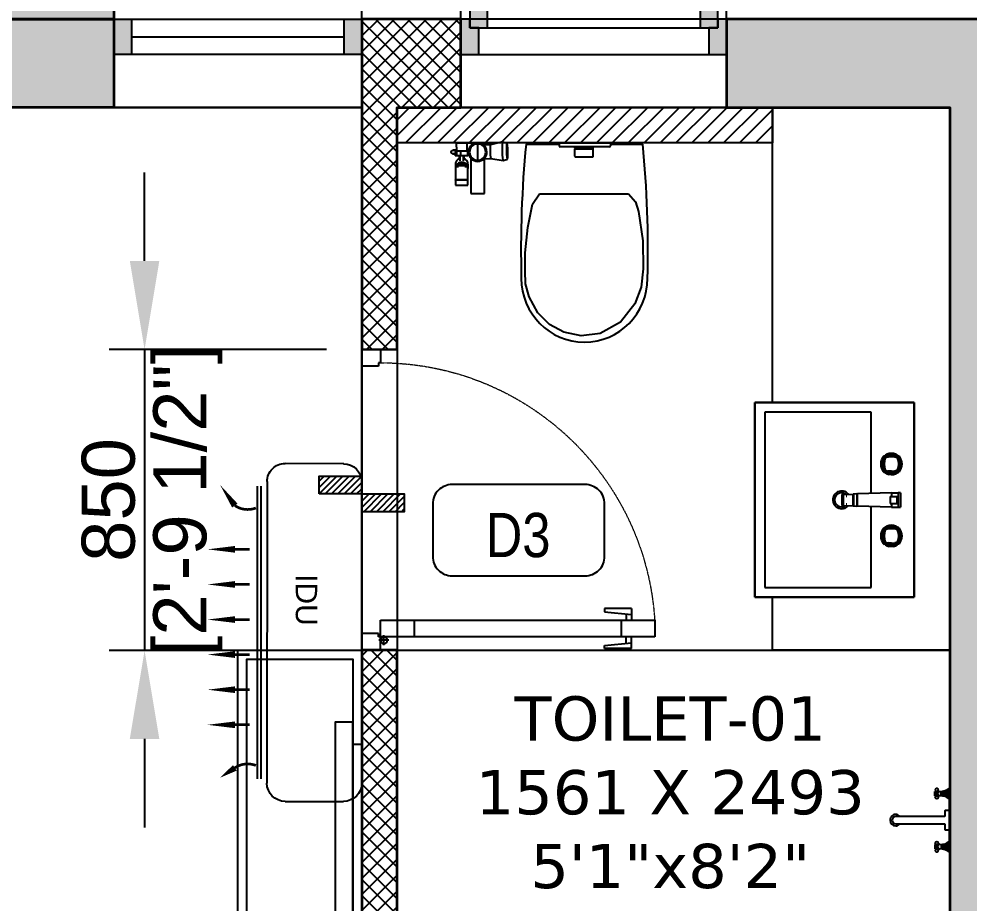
# Model space of a CAD drawing. Header units: millimetres. Extents: x 91566 to 131129, y 141753 to 207061.
# Drawn here: x 116316 to 118998, y 180750 to 183247 of the extents above; entities that cross this region are included whole.
import ezdxf
from ezdxf.enums import TextEntityAlignment as Align

# ---------------------------------------------------------------- set-up
doc = ezdxf.new("R2010")
doc.units = ezdxf.units.MM
doc.linetypes.add('3.5BHK EAST-UN-5$0$DASHED', pattern=[0.75, 0.5, -0.25])
for name, color, linetype in [('A-Dimensions', 4, 'Continuous'), ('A-Door', 11, 'Continuous'), ('A-Door Line', 8, 'Continuous'), ('A-Elevation 10', 8, 'Continuous'), ('A-Fixture', 8, 'Continuous'), ('A-Furniture', 8, 'Continuous'), ('A-Hatch', 252, 'Continuous'), ('A-Room Boundary', 44, 'Continuous'), ('A-Text Main', 44, 'Continuous'), ('A-Ventilator', 4, 'Continuous'), ('A-Window', 4, 'Continuous')]:
    doc.layers.add(name, color=color, linetype=linetype)
doc.layers.add('A-Wall', color=240, linetype='Continuous', lineweight=35)
doc.styles.add('2024-08-29_TOWER-A$0$simplex-0.8', font='simplex.shx', dxfattribs={"width": 0.8})
doc.styles.add('3.5BHK EAST_UN-1$0$grid_text', font='verdana.ttf')
doc.styles.add('3BHK  WEST_UN-2$0$AMISH', font='arial.ttf')
doc.styles.add('ARIAL', font='ARIALN.TTF')
doc.styles.add('S', font='arial.ttf', dxfattribs={"height": 150})
doc.dimstyles.new('DIMSMALL', dxfattribs={"dimtxt": 150, "dimasz": 250, "dimexe": 100, "dimexo": 100, "dimgap": 25, "dimtad": 1, "dimdec": 0, "dimzin": 0, "dimdsep": 46, "dimtxsty": 'S', "dimcen": 0, "dimdle": 100, "dimclrd": 8, "dimclre": 8, "dimclrt": 256, "dimazin": 0, "dimtfac": 1, "dimtdec": 0, "dimtix": 1, "dimtmove": 0, "dimatfit": 3, "dimldrblk": '12_DatumFilled', "dimfxl": 1, "dimtolj": 1, "dimtzin": 0, "dimlwd": -1, "dimlwe": -1, "dimarcsym": 1})

# ---------------------------------------------------------------- blocks, each defined once
blk = doc.blocks.new('Core & corridor$0$A$C436b777d')
at = {"layer": 'A-Hatch'}
h = blk.add_hatch(color=256, dxfattribs=at)
h.dxf.hatch_style = 1
h.paths.add_polyline_path([(8450, 10396.8), (8450, 5436.9), (5500.5, 5436.6), (5500.5, 5636.6), (8200, 5636.6), (8200, 7766.7), (5500, 7766.7), (5500, 8066.7), (8200, 8066.7), (8200, 10196.7), (5500.5, 10196.7), (5500.5, 10397.3), (8450, 10397.3), (8450, 5636.7)])
at = {"layer": 'A-Wall'}
blk.add_lwpolyline([(8450, 5636.6), (8450, 5436.6), (5500.5, 5436.6), (5500.5, 5636.6), (8200, 5636.6), (8200, 7766.6), (5500, 7766.6), (5500, 8066.6), (8200, 8066.6), (8200, 10196.6), (5500.5, 10196.6), (5500.5, 10397.3), (8450, 10397.3), (8450, 5636.6), (8450, 5636.6)], dxfattribs=at)
blk = doc.blocks.new('Core & corridor')
at = {"ltscale": 300}
blk.add_blockref('Core & corridor$0$A$C436b777d', (10594.6, 28627.2), dxfattribs=at)
blk = doc.blocks.new('3BHK  WEST_UN-3$0$edf')
at = {"layer": 'A-Furniture', "linetype": 'Continuous'}
for p, q in [((-25, 296.7), (0, 296.7)), ((-25, -296.7), (0, -296.7))]:
    blk.add_line(p, q, dxfattribs=at)
for points in [[(0, 562.1), (0, -562.1), (-350, -562.1), (-350, 562.1)], [(-325, -537), (-325, 537.1), (-25, 537.1), (-25, -537)], [(-25, -359), (-25, 359), (-75, 359), (-75, -359)]]:
    blk.add_lwpolyline(points, close=True, dxfattribs=at)
blk = doc.blocks.new('A$C48c180cb')
at = {"layer": 'A-Window', "linetype": 'Continuous'}
for points in [[(0, 250), (0, 150), (50, 150), (50, 250)], [(700, 150), (700, 250), (650, 250), (650, 150)]]:
    blk.add_hatch(color=256, dxfattribs=at).paths.add_polyline_path(points)
for p, q in [((0, 250), (0, 150)), ((0, 250), (700, 250)), ((0, 250), (50, 250)), ((0, 250), (0, 150)), ((0, 250), (0, 150)), ((50, 250), (50, 150)), ((50, 250), (650, 250)), ((650, 150), (650, 250)), ((650, 250), (700, 250)), ((700, 250), (700, 150)), ((700, 250), (700, 150)), ((700, 250), (700, 150)), ((50, 200), (650, 200)), ((0, 150), (0, 0)), ((50, 150), (0, 150)), ((0, 150), (0, 0)), ((650, 150), (50, 150)), ((700, 150), (650, 150)), ((700, 150), (700, 0)), ((700, 150), (700, 0)), ((0, 0), (700, 0))]:
    blk.add_line(p, q, dxfattribs=at)
blk = doc.blocks.new('A$C9b4d8ff6')
at = {"layer": 'A-Door'}
for p, q in [((84.9, 827.1), (37.7, 827.1)), ((37.7, 827.1), (37.8, 53.1)), ((85, 53.1), (84.9, 827.1)), ((4.7, 761.1), (37.7, 761.1)), ((4.7, 761.1), (4.7, 685.5)), ((14.1, 685.5), (21.1, 761.1)), ((117.9, 761.1), (84.9, 761.1)), ((108.5, 685.5), (101.5, 761.1)), ((117.9, 761.1), (118, 685.5)), ((19.8, 746.9), (37.7, 746.9)), ((84.9, 732.7), (37.7, 732.7)), ((102.8, 746.9), (84.9, 746.9)), ((4.7, 685.5), (14.1, 685.5)), ((118, 685.5), (108.5, 685.5)), ((84.9, 147.5), (37.7, 147.5)), ((14.2, 62.5), (42.5, 62.5)), ((28.3, 76.7), (28.3, 48.4)), ((0, 0), (0, 53.1)), ((0, 53.1), (37.8, 53.1)), ((37.8, 53.1), (85, 53.1)), ((37.8, 53.1), (37.8, 47.2)), ((37.8, 47.2), (47.2, 47.2)), ((47.2, 47.2), (47.2, 0)), ((85, 53.1), (85, 53.1)), ((802.8, 47.2), (802.8, 0.1)), ((812.2, 47.2), (802.8, 47.2)), ((850, 53.2), (812.2, 53.1)), ((812.2, 53.1), (812.2, 47.2)), ((850, 0.1), (850, 53.2)), ((47.2, 0), (0, 0)), ((802.8, 0.1), (850, 0.1))]:
    blk.add_line(p, q, dxfattribs=at)
blk.add_circle((28.3, 62.5), 9.44, dxfattribs=at)
at = {"layer": 'A-Door', "linetype": '3.5BHK EAST-UN-5$0$DASHED', "lineweight": 0}
blk.add_arc((35.5, 52), 776.7, 0.0858, 86.3542, dxfattribs=at)
blk = doc.blocks.new('A$Cf00fcc3f')
at = {"layer": 'A-Fixture'}
for p, q in [((0, 0), (0, -450)), ((550, 0), (0, 0)), ((0, -450), (0, 0)), ((0, 0), (550, 0)), ((550, -450), (550, 0)), ((550, 0), (550, -450)), ((145.9, -53), (144.2, -58.7)), ((148.7, -47.8), (145.9, -53)), ((147.8, -54.3), (150.8, -44.3)), ((150.3, -45.9), (148.7, -47.8)), ((150.3, -55.2), (152.9, -46.2)), ((151.6, -42.4), (150.8, -44.3)), ((150.8, -44.3), (152.9, -46.2)), ((151.6, -42.4), (153.6, -41.5)), ((153.7, -44.5), (151.6, -42.4)), ((155.2, -46), (152.5, -55)), ((155.2, -46), (152.5, -55)), ((153.7, -44.5), (152.9, -46.2)), ((153.6, -41.5), (163.5, -38.6)), ((155.5, -43.7), (153.6, -41.5)), ((155.5, -43.7), (153.7, -44.5)), ((156.4, -47.2), (154.1, -55.3)), ((157.1, -39.5), (155.1, -41.1)), ((164.2, -43.3), (155.2, -46)), ((155.5, -43.7), (164.5, -41)), ((164.5, -44.9), (156.4, -47.2)), ((162.3, -36.7), (157.1, -39.5)), ((167.9, -35), (162.3, -36.7)), ((163.5, -38.6), (173.8, -37.6)), ((163.5, -38.6), (164.5, -41)), ((173.8, -42.3), (164.2, -43.3)), ((173.8, -42.3), (164.2, -43.3)), ((164.5, -41), (173.8, -40.1)), ((173.8, -43.9), (164.5, -44.9)), ((173.8, -34.4), (167.9, -35)), ((179.7, -35), (173.8, -34.4)), ((179.7, -35), (173.8, -34.4)), ((173.8, -37.6), (184.1, -38.6)), ((173.8, -37.6), (173.8, -40.1)), ((173.8, -40.1), (183.2, -41)), ((183.4, -43.3), (173.8, -42.3)), ((183.1, -44.9), (173.8, -43.9)), ((185.4, -36.7), (179.7, -35)), ((185.4, -36.7), (179.7, -35)), ((191.2, -47.2), (183.1, -44.9)), ((184.1, -38.6), (183.2, -41)), ((183.2, -41), (192.2, -43.7)), ((183.4, -43.3), (192.4, -46)), ((192.4, -46), (183.4, -43.3)), ((184.1, -38.6), (194.1, -41.5)), ((190.6, -39.5), (185.4, -36.7)), ((190.6, -39.5), (185.4, -36.7)), ((192.5, -41.1), (190.6, -39.5)), ((192.5, -41.1), (190.6, -39.5)), ((191.2, -47.2), (193.5, -55.3)), ((192.2, -43.7), (194.1, -41.5)), ((192.2, -43.7), (193.9, -44.5)), ((192.4, -46), (195.1, -55)), ((193.9, -44.5), (196, -42.4)), ((193.9, -44.5), (194.7, -46.2)), ((194.1, -41.5), (196, -42.4)), ((196.9, -44.3), (194.7, -46.2)), ((194.7, -46.2), (197.4, -55.2)), ((196, -42.4), (196.9, -44.3)), ((196.9, -44.3), (199.8, -54.3)), ((198.9, -47.8), (197.3, -45.9)), ((198.9, -47.8), (197.3, -45.9)), ((201.7, -53), (198.9, -47.8)), ((201.7, -53), (198.9, -47.8)), ((203.4, -58.7), (201.7, -53)), ((203.4, -58.7), (201.7, -53)), ((254.8, -39.2), (296, -39.2)), ((254.8, -39.2), (255, -45.5)), ((255.5, -64.6), (255, -45.5)), ((255, -45.5), (295.9, -45.5)), ((265.1, -68.5), (265.1, -47.9)), ((285.7, -47.9), (265.1, -47.9)), ((285.7, -68.5), (285.7, -47.9)), ((295.3, -64.6), (295.9, -45.5)), ((295.9, -45.5), (296, -39.2)), ((349.1, -53), (347.4, -58.7)), ((351.9, -47.8), (349.1, -53)), ((351, -54.3), (354, -44.3)), ((353.5, -45.9), (351.9, -47.8)), ((353.5, -55.2), (356.1, -46.2)), ((354.8, -42.4), (354, -44.3)), ((354, -44.3), (356.1, -46.2)), ((354.8, -42.4), (356.8, -41.5)), ((356.9, -44.5), (354.8, -42.4)), ((358.4, -46), (355.7, -55)), ((358.4, -46), (355.7, -55)), ((356.9, -44.5), (356.1, -46.2)), ((356.8, -41.5), (366.7, -38.6)), ((358.7, -43.7), (356.8, -41.5)), ((358.7, -43.7), (356.9, -44.5)), ((359.6, -47.2), (357.3, -55.3)), ((360.3, -39.5), (358.3, -41.1)), ((367.4, -43.3), (358.4, -46)), ((358.7, -43.7), (367.7, -41)), ((367.7, -44.9), (359.6, -47.2)), ((365.5, -36.7), (360.3, -39.5)), ((371.1, -35), (365.5, -36.7)), ((366.7, -38.6), (377, -37.6)), ((366.7, -38.6), (367.7, -41)), ((377, -42.3), (367.4, -43.3)), ((377, -42.3), (367.4, -43.3)), ((367.7, -41), (377, -40.1)), ((377, -43.9), (367.7, -44.9)), ((377, -34.4), (371.1, -35)), ((382.9, -35), (377, -34.4)), ((382.9, -35), (377, -34.4)), ((377, -37.6), (387.3, -38.6)), ((377, -37.6), (377, -40.1)), ((377, -40.1), (386.4, -41)), ((386.6, -43.3), (377, -42.3)), ((386.3, -44.9), (377, -43.9)), ((388.6, -36.7), (382.9, -35)), ((388.6, -36.7), (382.9, -35)), ((394.4, -47.2), (386.3, -44.9)), ((387.3, -38.6), (386.4, -41)), ((386.4, -41), (395.4, -43.7)), ((386.6, -43.3), (395.6, -46)), ((395.6, -46), (386.6, -43.3)), ((387.3, -38.6), (397.3, -41.5)), ((393.8, -39.5), (388.6, -36.7)), ((393.8, -39.5), (388.6, -36.7)), ((395.7, -41.1), (393.8, -39.5)), ((395.7, -41.1), (393.8, -39.5)), ((394.4, -47.2), (396.7, -55.3)), ((395.4, -43.7), (397.3, -41.5)), ((395.4, -43.7), (397.1, -44.5)), ((395.6, -46), (398.3, -55)), ((397.1, -44.5), (399.2, -42.4)), ((397.1, -44.5), (397.9, -46.2)), ((397.3, -41.5), (399.2, -42.4)), ((400.1, -44.3), (397.9, -46.2)), ((397.9, -46.2), (400.6, -55.2)), ((399.2, -42.4), (400.1, -44.3)), ((400.1, -44.3), (403, -54.3)), ((402.1, -47.8), (400.5, -45.9)), ((402.1, -47.8), (400.5, -45.9)), ((404.9, -53), (402.1, -47.8)), ((404.9, -53), (402.1, -47.8)), ((406.6, -58.7), (404.9, -53)), ((406.6, -58.7), (404.9, -53)), ((144.2, -58.7), (143.6, -64.6)), ((143.6, -64.6), (144.2, -70.5)), ((143.6, -64.6), (144.2, -70.5)), ((144.2, -70.5), (145.9, -76.1)), ((144.2, -70.5), (145.9, -76.1)), ((145.9, -76.1), (148.7, -81.3)), ((145.9, -76.1), (148.7, -81.3)), ((146.8, -64.6), (147.8, -54.3)), ((147.8, -74.9), (146.8, -64.6)), ((149.4, -64.6), (146.8, -64.6)), ((147.8, -54.3), (150.3, -55.2)), ((147.8, -74.9), (150.3, -73.9)), ((150.8, -84.8), (147.8, -74.9)), ((149.4, -64.6), (150.3, -55.2)), ((150.3, -73.9), (149.4, -64.6)), ((152.9, -82.9), (150.3, -73.9)), ((152.5, -55), (151.6, -64.6)), ((151.6, -64.6), (152.5, -74.2)), ((151.6, -64.6), (152.5, -74.2)), ((152.5, -74.2), (155.2, -83.2)), ((152.5, -74.2), (155.2, -83.2)), ((154.1, -55.3), (153.2, -64.6)), ((153.2, -64.6), (154.1, -73.9)), ((154.1, -73.9), (156.4, -81.9)), ((191.2, -81.9), (193.5, -73.9)), ((192.4, -83.2), (195.1, -74.2)), ((192.4, -83.2), (195.1, -74.2)), ((194.4, -64.6), (193.5, -55.3)), ((194.4, -64.6), (193.5, -73.9)), ((197.4, -73.9), (194.7, -82.9)), ((195.1, -55), (196, -64.6)), ((196, -64.6), (195.1, -74.2)), ((199.8, -74.9), (196.9, -84.8)), ((199.8, -54.3), (197.4, -55.2)), ((197.4, -55.2), (198.3, -64.6)), ((198.3, -64.6), (197.4, -73.9)), ((199.8, -74.9), (197.4, -73.9)), ((198.3, -64.6), (200.8, -64.6)), ((198.9, -81.3), (201.7, -76.1)), ((198.9, -81.3), (201.7, -76.1)), ((199.8, -54.3), (200.8, -64.6)), ((200.8, -64.6), (199.8, -74.9)), ((201.7, -76.1), (203.4, -70.5)), ((201.7, -76.1), (203.4, -70.5)), ((203.4, -58.7), (204, -64.6)), ((204, -64.6), (203.4, -58.7)), ((204, -64.6), (203.4, -70.5)), ((204, -64.6), (203.4, -70.5)), ((255.5, -64.6), (258.3, -160.2)), ((255.5, -64.6), (265.1, -64.6)), ((265.1, -68.5), (285.7, -68.5)), ((285.7, -64.6), (295.3, -64.6)), ((295.3, -64.6), (292.6, -160.2)), ((347.4, -58.7), (346.8, -64.6)), ((346.8, -64.6), (347.4, -70.5)), ((346.8, -64.6), (347.4, -70.5)), ((347.4, -70.5), (349.1, -76.1)), ((347.4, -70.5), (349.1, -76.1)), ((349.1, -76.1), (351.9, -81.3)), ((349.1, -76.1), (351.9, -81.3)), ((350, -64.6), (351, -54.3)), ((351, -74.9), (350, -64.6)), ((352.6, -64.6), (350, -64.6)), ((351, -54.3), (353.5, -55.2)), ((351, -74.9), (353.5, -73.9)), ((354, -84.8), (351, -74.9)), ((352.6, -64.6), (353.5, -55.2)), ((353.5, -73.9), (352.6, -64.6)), ((356.1, -82.9), (353.5, -73.9)), ((355.7, -55), (354.8, -64.6)), ((354.8, -64.6), (355.7, -74.2)), ((354.8, -64.6), (355.7, -74.2)), ((355.7, -74.2), (358.4, -83.2)), ((355.7, -74.2), (358.4, -83.2)), ((357.3, -55.3), (356.4, -64.6)), ((356.4, -64.6), (357.3, -73.9)), ((357.3, -73.9), (359.6, -81.9)), ((394.4, -81.9), (396.7, -73.9)), ((395.6, -83.2), (398.3, -74.2)), ((395.6, -83.2), (398.3, -74.2)), ((397.6, -64.6), (396.7, -55.3)), ((397.6, -64.6), (396.7, -73.9)), ((400.6, -73.9), (397.9, -82.9)), ((398.3, -55), (399.2, -64.6)), ((399.2, -64.6), (398.3, -74.2)), ((403, -74.9), (400.1, -84.8)), ((403, -54.3), (400.6, -55.2)), ((400.6, -55.2), (401.5, -64.6)), ((401.5, -64.6), (400.6, -73.9)), ((403, -74.9), (400.6, -73.9)), ((401.5, -64.6), (404, -64.6)), ((402.1, -81.3), (404.9, -76.1)), ((402.1, -81.3), (404.9, -76.1)), ((403, -54.3), (404, -64.6)), ((404, -64.6), (403, -74.9)), ((404.9, -76.1), (406.6, -70.5)), ((404.9, -76.1), (406.6, -70.5)), ((406.6, -58.7), (407.2, -64.6)), ((406.6, -58.7), (407.2, -64.6)), ((407.2, -64.6), (406.6, -70.5)), ((407.2, -64.6), (406.6, -70.5)), ((148.7, -81.3), (150.3, -83.2)), ((148.7, -81.3), (150.3, -83.2)), ((150.8, -84.8), (152.9, -82.9)), ((151.6, -86.8), (150.8, -84.8)), ((151.6, -86.8), (153.7, -84.7)), ((151.6, -86.8), (153.6, -87.6)), ((152.9, -82.9), (153.7, -84.7)), ((155.5, -85.5), (153.6, -87.6)), ((163.5, -90.6), (153.6, -87.6)), ((153.7, -84.7), (155.5, -85.5)), ((155.1, -88.1), (157.1, -89.7)), ((155.1, -88.1), (157.1, -89.7)), ((155.2, -83.2), (164.2, -85.9)), ((155.2, -83.2), (164.2, -85.9)), ((164.5, -88.1), (155.5, -85.5)), ((156.4, -81.9), (164.5, -84.3)), ((157.1, -89.7), (162.3, -92.4)), ((157.1, -89.7), (162.3, -92.4)), ((162.3, -92.4), (167.9, -94.2)), ((162.3, -92.4), (167.9, -94.2)), ((163.5, -90.6), (164.5, -88.1)), ((173.8, -91.6), (163.5, -90.6)), ((164.2, -85.9), (173.8, -86.8)), ((164.2, -85.9), (173.8, -86.8)), ((164.5, -84.3), (173.8, -85.2)), ((173.8, -89), (164.5, -88.1)), ((167.9, -94.2), (173.8, -94.7)), ((167.9, -94.2), (173.8, -94.7)), ((173.8, -85.2), (183.1, -84.3)), ((173.8, -86.8), (183.4, -85.9)), ((173.8, -86.8), (183.4, -85.9)), ((183.2, -88.1), (173.8, -89)), ((173.8, -91.6), (173.8, -89)), ((184.1, -90.6), (173.8, -91.6)), ((173.8, -94.7), (179.7, -94.2)), ((173.8, -94.7), (179.7, -94.2)), ((179.7, -94.2), (185.4, -92.4)), ((179.7, -94.2), (185.4, -92.4)), ((183.1, -84.3), (191.2, -81.9)), ((192.2, -85.5), (183.2, -88.1)), ((184.1, -90.6), (183.2, -88.1)), ((183.4, -85.9), (192.4, -83.2)), ((183.4, -85.9), (192.4, -83.2)), ((194.1, -87.6), (184.1, -90.6)), ((185.4, -92.4), (190.6, -89.7)), ((185.4, -92.4), (190.6, -89.7)), ((190.6, -89.7), (192.5, -88.1)), ((190.6, -89.7), (192.5, -88.1)), ((192.2, -85.5), (193.9, -84.7)), ((192.2, -85.5), (194.1, -87.6)), ((193.9, -84.7), (194.7, -82.9)), ((193.9, -84.7), (196, -86.8)), ((196, -86.8), (194.1, -87.6)), ((196.9, -84.8), (194.7, -82.9)), ((196, -86.8), (196.9, -84.8)), ((197.3, -83.2), (198.9, -81.3)), ((197.3, -83.2), (198.9, -81.3)), ((351.9, -81.3), (353.5, -83.2)), ((351.9, -81.3), (353.5, -83.2)), ((354, -84.8), (356.1, -82.9)), ((354.8, -86.8), (354, -84.8)), ((354.8, -86.8), (356.9, -84.7)), ((354.8, -86.8), (356.8, -87.6)), ((356.1, -82.9), (356.9, -84.7)), ((358.7, -85.5), (356.8, -87.6)), ((366.7, -90.6), (356.8, -87.6)), ((356.9, -84.7), (358.7, -85.5)), ((358.3, -88.1), (360.3, -89.7)), ((358.3, -88.1), (360.3, -89.7)), ((358.4, -83.2), (367.4, -85.9)), ((358.4, -83.2), (367.4, -85.9)), ((367.7, -88.1), (358.7, -85.5)), ((359.6, -81.9), (367.7, -84.3)), ((360.3, -89.7), (365.5, -92.4)), ((360.3, -89.7), (365.5, -92.4)), ((365.5, -92.4), (371.1, -94.2)), ((365.5, -92.4), (371.1, -94.2)), ((366.7, -90.6), (367.7, -88.1)), ((377, -91.6), (366.7, -90.6)), ((367.4, -85.9), (377, -86.8)), ((367.4, -85.9), (377, -86.8)), ((367.7, -84.3), (377, -85.2)), ((377, -89), (367.7, -88.1)), ((371.1, -94.2), (377, -94.7)), ((371.1, -94.2), (377, -94.7)), ((377, -85.2), (386.3, -84.3)), ((377, -86.8), (386.6, -85.9)), ((377, -86.8), (386.6, -85.9)), ((386.4, -88.1), (377, -89)), ((377, -91.6), (377, -89)), ((387.3, -90.6), (377, -91.6)), ((377, -94.7), (382.9, -94.2)), ((377, -94.7), (382.9, -94.2)), ((382.9, -94.2), (388.6, -92.4)), ((382.9, -94.2), (388.6, -92.4)), ((386.3, -84.3), (394.4, -81.9)), ((395.4, -85.5), (386.4, -88.1)), ((387.3, -90.6), (386.4, -88.1)), ((386.6, -85.9), (395.6, -83.2)), ((386.6, -85.9), (395.6, -83.2)), ((397.3, -87.6), (387.3, -90.6)), ((388.6, -92.4), (393.8, -89.7)), ((388.6, -92.4), (393.8, -89.7)), ((393.8, -89.7), (395.7, -88.1)), ((393.8, -89.7), (395.7, -88.1)), ((395.4, -85.5), (397.1, -84.7)), ((395.4, -85.5), (397.3, -87.6)), ((397.1, -84.7), (397.9, -82.9)), ((397.1, -84.7), (399.2, -86.8)), ((399.2, -86.8), (397.3, -87.6)), ((400.1, -84.8), (397.9, -82.9)), ((399.2, -86.8), (400.1, -84.8)), ((400.5, -83.2), (402.1, -81.3)), ((400.5, -83.2), (402.1, -81.3)), ((257.2, -122), (27.5, -122)), ((27.5, -122), (27.5, -422)), ((522.5, -122), (293.7, -122)), ((522.5, -422), (522.5, -122)), ((258.3, -162.3), (258.3, -160.2)), ((292.6, -160.2), (258.3, -160.2)), ((292.6, -160.2), (292.5, -162.3)), ((258.3, -162.3), (258.6, -171.8)), ((258.3, -162.3), (292.5, -162.3)), ((258.6, -171.8), (258.6, -172.7)), ((258.6, -171.8), (292.2, -171.8)), ((259.4, -201.1), (258.6, -172.7)), ((292.2, -172.7), (258.6, -172.7)), ((291.4, -201.1), (292.2, -172.7)), ((292.2, -171.8), (292.5, -162.3)), ((292.2, -171.8), (292.2, -172.7)), ((259.4, -201.1), (259.5, -204.3)), ((259.4, -201.1), (291.4, -201.1)), ((259.5, -204.3), (291.3, -204.3)), ((264.3, -192.3), (264.3, -190.8)), ((286.5, -192.3), (286.5, -190.8)), ((291.3, -204.3), (291.4, -201.1)), ((27.5, -422), (522.5, -422)), ((0, -450), (550, -450)), ((550, -450), (0, -450))]:
    blk.add_line(p, q, dxfattribs=at)
for radius, start, end in [(25, 130.6704, 0), (25, 0, 45), (20, 145.6811, 0), (20, 0, 24.0891)]:
    blk.add_arc((275, -205), radius, start, end, dxfattribs=at)
blk = doc.blocks.new('3BHK  WEST_UN-2$0$fgdskokjmfv')
at = {"layer": 'A-Fixture', "linetype": 'Continuous'}
for p, q in [((15769231.8, 1072211.9), (15769232.1, 1072190)), ((15769309.2, 1072211.9), (15769231.8, 1072211.9)), ((15769262.2, 1072190), (15769262.5, 1072211.9)), ((15769274.3, 1072211.9), (15769274.3, 1072210.2)), ((15769274.3, 1072210.2), (15769274.3, 1072208.5)), ((15769274.3, 1072208.5), (15769274.3, 1072206.8)), ((15769274.3, 1072206.8), (15769274.3, 1072205.4)), ((15769292.1, 1072163.3), (15769292.1, 1072209.4)), ((15769309.2, 1072211.4), (15769309.2, 1072211.9)), ((15769309.2, 1072209.7), (15769309.2, 1072211.4)), ((15769309.2, 1072208), (15769309.2, 1072209.7)), ((15769309.2, 1072206.4), (15769309.2, 1072208)), ((15769309.2, 1072206), (15769309.2, 1072206.4)), ((15769328, 1072207), (15769309.9, 1072206.4)), ((15769362.5, 1072214.8), (15769328, 1072207)), ((15769362.5, 1072214.8), (15769374.5, 1072212)), ((15769428.5, 1072209.1), (15769522.1, 1072209.1)), ((15769667.1, 1072211.9), (15769522.1, 1072211.9)), ((15769522.1, 1072211.9), (15769522.1, 1072203.9)), ((15769664.1, 1072200.9), (15769525.1, 1072200.9)), ((15769618.4, 1072200.9), (15769565.9, 1072200.9)), ((15769565.9, 1072200.9), (15769565.9, 1072197.6)), ((15769567.4, 1072196.1), (15769616.9, 1072196.1)), ((15769618.4, 1072197.6), (15769618.4, 1072200.9)), ((15769667.1, 1072211.9), (15769667.1, 1072203.9)), ((15769667.1, 1072209.1), (15769758.5, 1072209.1)), ((15769217.4, 1072186.7), (15769217.5, 1072186.9)), ((15769217.4, 1072186.5), (15769217.4, 1072186.7)), ((15769217.4, 1072186.3), (15769217.4, 1072186.5)), ((15769217.4, 1072186.1), (15769217.4, 1072186.3)), ((15769217.4, 1072186.3), (15769217.4, 1072186.3)), ((15769217.5, 1072185.9), (15769217.4, 1072186.1)), ((15769217.5, 1072187.3), (15769217.6, 1072187.5)), ((15769217.5, 1072187.1), (15769217.5, 1072187.3)), ((15769217.5, 1072186.9), (15769217.5, 1072187.1)), ((15769217.5, 1072185.7), (15769217.5, 1072185.9)), ((15769217.5, 1072185.5), (15769217.5, 1072185.7)), ((15769217.5, 1072185.3), (15769217.5, 1072185.5)), ((15769217.6, 1072185.1), (15769217.5, 1072185.3)), ((15769217.6, 1072187.7), (15769217.7, 1072187.9)), ((15769217.6, 1072187.5), (15769217.6, 1072187.7)), ((15769217.6, 1072184.9), (15769217.6, 1072185.1)), ((15769217.7, 1072184.7), (15769217.6, 1072184.9)), ((15769217.7, 1072187.9), (15769217.8, 1072188.1)), ((15769217.8, 1072184.5), (15769217.7, 1072184.7)), ((15769217.8, 1072188.3), (15769217.9, 1072188.5)), ((15769217.8, 1072188.1), (15769217.8, 1072188.3)), ((15769217.8, 1072184.3), (15769217.8, 1072184.5)), ((15769217.9, 1072184.2), (15769217.8, 1072184.3)), ((15769217.9, 1072188.5), (15769218, 1072188.7)), ((15769218, 1072184), (15769217.9, 1072184.2)), ((15769218, 1072188.7), (15769218.1, 1072188.8)), ((15769218.1, 1072183.8), (15769218, 1072184)), ((15769218.1, 1072188.8), (15769218.2, 1072189)), ((15769218.2, 1072183.6), (15769218.1, 1072183.8)), ((15769218.2, 1072189), (15769218.3, 1072189.2)), ((15769218.3, 1072183.5), (15769218.2, 1072183.6)), ((15769218.3, 1072189.2), (15769218.4, 1072189.3)), ((15769218.5, 1072183.3), (15769218.3, 1072183.5)), ((15769218.4, 1072189.3), (15769218.5, 1072189.5)), ((15769218.5, 1072189.5), (15769218.7, 1072189.6)), ((15769218.6, 1072183.2), (15769218.5, 1072183.3)), ((15769218.7, 1072183), (15769218.6, 1072183.2)), ((15769218.7, 1072189.6), (15769218.8, 1072189.8)), ((15769218.8, 1072182.9), (15769218.7, 1072183)), ((15769218.8, 1072189.8), (15769218.9, 1072189.9)), ((15769219, 1072182.7), (15769218.8, 1072182.9)), ((15769218.9, 1072189.9), (15769219.1, 1072190.1)), ((15769219.1, 1072182.6), (15769219, 1072182.7)), ((15769219.1, 1072190.1), (15769219.2, 1072190.2)), ((15769219.3, 1072182.5), (15769219.1, 1072182.6)), ((15769219.2, 1072190.2), (15769219.4, 1072190.3)), ((15769219.4, 1072182.3), (15769219.3, 1072182.5)), ((15769219.4, 1072190.3), (15769219.6, 1072190.4)), ((15769219.6, 1072182.2), (15769219.4, 1072182.3)), ((15769219.6, 1072190.4), (15769219.7, 1072190.6)), ((15769219.8, 1072182.1), (15769219.6, 1072182.2)), ((15769219.7, 1072190.6), (15769219.9, 1072190.7)), ((15769219.9, 1072182), (15769219.8, 1072182.1)), ((15769219.9, 1072190.7), (15769220.1, 1072190.8)), ((15769220.1, 1072181.9), (15769219.9, 1072182)), ((15769220.1, 1072190.8), (15769220.3, 1072190.8)), ((15769220.3, 1072181.8), (15769220.1, 1072181.9)), ((15769220.3, 1072190.8), (15769220.4, 1072190.9)), ((15769220.5, 1072181.7), (15769220.3, 1072181.8)), ((15769220.4, 1072190.9), (15769220.6, 1072191)), ((15769220.7, 1072181.7), (15769220.5, 1072181.7)), ((15769220.6, 1072191), (15769220.8, 1072191.1)), ((15769220.9, 1072181.6), (15769220.7, 1072181.7)), ((15769220.8, 1072191.1), (15769221, 1072191.1)), ((15769221, 1072181.5), (15769220.9, 1072181.6)), ((15769221, 1072191.1), (15769221.2, 1072191.2)), ((15769221.2, 1072181.5), (15769221, 1072181.5)), ((15769221.2, 1072191.2), (15769221.4, 1072191.2)), ((15769221.4, 1072181.4), (15769221.2, 1072181.5)), ((15769221.4, 1072191.2), (15769221.6, 1072191.3)), ((15769221.6, 1072181.4), (15769221.4, 1072181.4)), ((15769221.6, 1072191.3), (15769221.8, 1072191.3)), ((15769221.8, 1072181.4), (15769221.6, 1072181.4)), ((15769221.8, 1072191.3), (15769222, 1072191.3)), ((15769222, 1072181.4), (15769221.8, 1072181.4)), ((15769222, 1072191.3), (15769222.2, 1072191.3)), ((15769222.2, 1072181.3), (15769222, 1072181.4)), ((15769222.2, 1072191.3), (15769222.4, 1072191.3)), ((15769222.4, 1072181.3), (15769222.2, 1072181.3)), ((15769222.4, 1072191.3), (15769222.4, 1072191.3)), ((15769222.5, 1072191.3), (15769222.4, 1072191.3)), ((15769222.4, 1072191.3), (15769222.4, 1072191.3)), ((15769222.4, 1072191.3), (15769222.5, 1072191.3)), ((15769222.5, 1072181.3), (15769222.4, 1072181.3)), ((15769222.4, 1072181.3), (15769222.4, 1072181.3)), ((15769222.4, 1072181.3), (15769222.5, 1072181.3)), ((15769222.6, 1072191.3), (15769222.5, 1072191.3)), ((15769222.5, 1072191.3), (15769222.5, 1072191.3)), ((15769222.5, 1072191.3), (15769222.7, 1072191.3)), ((15769222.6, 1072181.3), (15769222.5, 1072181.3)), ((15769222.5, 1072181.3), (15769222.5, 1072181.3)), ((15769222.5, 1072181.3), (15769222.7, 1072181.3)), ((15769222.8, 1072191.3), (15769222.6, 1072191.3)), ((15769222.8, 1072181.3), (15769222.6, 1072181.3)), ((15769222.7, 1072191.3), (15769222.9, 1072191.3)), ((15769222.7, 1072181.3), (15769222.8, 1072181.3)), ((15769232.1, 1072191.3), (15769222.8, 1072191.3)), ((15769222.8, 1072181.3), (15769228.8, 1072181.3)), ((15769223, 1072181.3), (15769222.8, 1072181.3)), ((15769222.9, 1072191.3), (15769223.1, 1072191.3)), ((15769223.3, 1072181.3), (15769223, 1072181.3)), ((15769223.1, 1072191.3), (15769223.4, 1072191.3)), ((15769223.6, 1072181.3), (15769223.3, 1072181.3)), ((15769223.4, 1072191.3), (15769223.8, 1072191.3)), ((15769224, 1072181.3), (15769223.6, 1072181.3)), ((15769223.8, 1072191.3), (15769224.2, 1072191.3)), ((15769224.4, 1072181.3), (15769224, 1072181.3)), ((15769224.2, 1072191.3), (15769224.7, 1072191.3)), ((15769224.9, 1072181.3), (15769224.4, 1072181.3)), ((15769228.6, 1072190), (15769228.8, 1072176)), ((15769228.7, 1072190), (15769232.9, 1072190)), ((15769233.2, 1072176), (15769228.9, 1072176)), ((15769232.9, 1072190), (15769239.6, 1072190)), ((15769233.1, 1072183), (15769232.9, 1072190)), ((15769233.2, 1072176), (15769233.1, 1072183)), ((15769239.6, 1072176), (15769233.2, 1072176)), ((15769239.6, 1072190), (15769243.9, 1072190)), ((15769243.8, 1072176), (15769239.6, 1072176)), ((15769240, 1072176), (15769240, 1072167.3)), ((15769242, 1072176), (15769242, 1072161.6)), ((15769243.9, 1072183), (15769243.8, 1072176)), ((15769247.1, 1072176), (15769243.8, 1072176)), ((15769243.9, 1072190), (15769247.1, 1072190)), ((15769243.9, 1072190), (15769243.9, 1072183)), ((15769247.1, 1072190), (15769264.5, 1072190)), ((15769264.4, 1072176), (15769247.1, 1072176)), ((15769252.2, 1072161.6), (15769252.2, 1072176)), ((15769254.3, 1072167.3), (15769254.3, 1072176)), ((15769262.2, 1072191.3), (15769262.5, 1072191.3)), ((15769262.5, 1072191.3), (15769263.8, 1072191.3)), ((15769263.8, 1072191.3), (15769265.2, 1072191.3)), ((15769264.4, 1072183), (15769264.5, 1072190)), ((15769264.4, 1072176), (15769264.4, 1072183)), ((15769265.9, 1072181.3), (15769264.5, 1072181.3)), ((15769265.2, 1072191.3), (15769266.5, 1072191.3)), ((15769266.6, 1072181.3), (15769265.9, 1072181.3)), ((15769618.4, 1072194.8), (15769565.9, 1072194.8)), ((15769565.9, 1072194.8), (15769565.9, 1072174.4)), ((15769567.3, 1072172.9), (15769616.9, 1072172.9)), ((15769618.4, 1072174.4), (15769618.4, 1072194.8)), ((15769229.4, 1072152.1), (15769229.4, 1072141.2)), ((15769229.6, 1072148.4), (15769264.6, 1072148.4)), ((15769229.6, 1072148.4), (15769229.6, 1072107.6)), ((15769235.2, 1072152.4), (15769235.2, 1072142.5)), ((15769240, 1072155.2), (15769240, 1072152.4)), ((15769254.3, 1072152.4), (15769254.3, 1072155.2)), ((15769259, 1072142.5), (15769259, 1072152.4)), ((15769264.6, 1072107.6), (15769264.6, 1072148.4)), ((15769264.9, 1072141.2), (15769264.9, 1072152.1)), ((15769273.1, 1072167.7), (15769273.1, 1072069.7)), ((15769311.1, 1072167.5), (15769329.3, 1072168.1)), ((15769311.2, 1072069.7), (15769311.2, 1072167.7)), ((15769329.3, 1072168.1), (15769364.2, 1072162.5)), ((15769364.3, 1072162.5), (15769376.1, 1072166)), ((15769229.6, 1072107.6), (15769264.6, 1072107.6)), ((15769229.6, 1072107.1), (15769229.6, 1072107.6)), ((15769264.6, 1072107.6), (15769229.6, 1072107.6)), ((15769264.6, 1072107.1), (15769229.6, 1072107.1)), ((15769229.6, 1072107.1), (15769229.6, 1072093)), ((15769229.6, 1072093), (15769264.6, 1072093)), ((15769264.6, 1072107.1), (15769264.6, 1072107.6)), ((15769264.6, 1072093), (15769264.6, 1072107.1)), ((15769273.1, 1072069.7), (15769311.2, 1072069.7)), ((15769466.3, 1072068.4), (15769718.4, 1072068.4))]:
    blk.add_line(p, q, dxfattribs=at)
at = {"layer": 'A-Fixture', "linetype": 'Continuous', "flags": 128}
blk.add_lwpolyline([(15769718.4, 1072068.4), (15769737.6, 1072045.5), (15769745.9, 1072018.8), (15769758.3, 1071936), (15769759.7, 1071856.1), (15769753.6, 1071804.7), (15769735.8, 1071758), (15769695.5, 1071705.9), (15769637.7, 1071673.8), (15769584.5, 1071667.4), (15769535.5, 1071677.4), (15769494.7, 1071699.3), (15769461.6, 1071732.3), (15769437.5, 1071777.7), (15769427.2, 1071814.6), (15769425.9, 1071851.1), (15769426.5, 1071902.1), (15769433.3, 1071973.6), (15769447, 1072039.1), (15769466.3, 1072068.4)], dxfattribs=at)
at = {"layer": 'A-Fixture', "linetype": 'Continuous'}
for centre, radius, start, end in [((15769292.1, 1072186.3), 26.2, 100.2496, 180), ((15769292.1, 1072186.3), 23, 0, 180), ((15769292.1, 1072186.3), 26.2, 0, 132.8693), ((15772559.7, 1071909.6), 3145.4, 174.5369, 181.4631), ((15769525.1, 1072203.9), 3, 180, 270), ((15769567.4, 1072197.6), 1.5, 180, 270), ((15769616.9, 1072197.6), 1.5, 270, 0), ((15769664.1, 1072203.9), 3, 270, 0), ((15766627.4, 1071909.6), 3145.4, 358.5369, 5.4631), ((15769292.1, 1072186.3), 26.2, 180, 0), ((15769292.1, 1072186.3), 23, 180, 0), ((15769567.3, 1072174.4), 1.46, 180, 270), ((15769616.9, 1072174.4), 1.46, 270, 0), ((15769292.1, 1072189.5), 28.9, 228.7983, 242.5322), ((15769292.1, 1072189.5), 28.9, 297.4678, 311.2017), ((15769595.6, 1071829.3), 180.3, 180, 269.3484), ((15769591.5, 1071829.3), 180.3, 270.6516, 0)]:
    blk.add_arc(centre, radius, start, end, dxfattribs=at)
for centre, major_axis, ratio, start_param, end_param in [((15769310.5, 1072186.9), (-0.6, 19.4), 0.087894, 6.275362, 6.466185), ((15769328.7, 1072187.5), (-0.6, 19.4), 0.087894, 6.275362, 9.416955), ((15769363.4, 1072188.7), (-0.8, 26.2), 0.087894, 0.017046, 3.133769), ((15769375.3, 1072189), (-0.7, 23), 0.087894, 0.026053, 3.133769), ((15769375.3, 1072189), (-0.7, 23), 0.087894, 3.165124, 6.230506), ((15769247.1, 1072152.1), (17.8, 0), 0.939693, 1.86017, 3.254011), ((15769247.1, 1072141.2), (17.8, 0), 0.939693, 2.995055, 3.28771), ((15769247.1, 1072141.2), (17.8, 0), 0.939693, 0.452611, 2.688981), ((15769247.1, 1072141.2), (13.4, 0), 0.939693, 1.839841, 2.521963), ((15769247.1, 1072142.5), (11.9, 0), 0.939693, 1.570796, 2.584055), ((15769247.1, 1072142.5), (11.9, 0), 0.939693, 1.570796, 2.584055), ((15769247.1, 1072141), (11.9, 0), 0.939693, 1.570796, 2.410164), ((15769247.1, 1072141.2), (13.4, 0), 0.939693, 1.634555, 1.767445), ((15769247.1, 1072142.5), (11.9, 0), 0.939693, 0.557537, 1.570796), ((15769247.1, 1072142.5), (11.9, 0), 0.939693, 0.557537, 1.570796), ((15769247.1, 1072141), (11.9, 0), 0.939693, 0.731428, 1.570796), ((15769247.1, 1072141.2), (13.4, 0), 0.939693, 1.374148, 1.507037), ((15769247.1, 1072141.2), (13.4, 0), 0.939693, 0.61963, 1.312246), ((15769247.1, 1072152.1), (17.8, 0), 0.939693, 6.170767, 7.561634), ((15769247.1, 1072141.2), (17.8, 0), 0.939693, 6.137068, 6.429723), ((15769310.5, 1072186.9), (-0.6, 19.4), 0.087894, 2.98627, 3.106469)]:
    blk.add_ellipse(centre, major_axis=major_axis, ratio=ratio, start_param=start_param, end_param=end_param, dxfattribs=at)
blk = doc.blocks.new('3BHK  WEST_UN-2$0$WALL MOUNTED SPLIT AC')
for p, q in [((18067.15, -8077.46), (18073.71, -8077.46)), ((18064.01, -8112.84, 0), (18064, -8079.99, 0)), ((18064.41, -8112.84, 0), (18064.41, -8079.99, 0)), ((18065.12, -8113.34), (18065.11, -8079.5)), ((18075.75, -8079.5), (18075.75, -8113.29)), ((18073.72, -8115.33), (18067.16, -8115.38))]:
    blk.add_line(p, q)
at = {"elevation": 0}
for points in [[(18059.86, -8080.11, 0, 0.75, 0), (18061.51, -8081.22, 0.75, 0.75, 0)], [(18058.43, -8086.05, 0, 0.75, 0), (18061.52, -8086.05, 0.75, 0.75, 0)], [(18058.44, -8089.99, 0, 0.75, 0), (18061.52, -8089.99, 0.75, 0.75, 0)], [(18058.44, -8093.93, 0, 0.75, 0), (18061.52, -8093.93, 0.75, 0.75, 0)], [(18058.44, -8097.86, 0, 0.75, 0), (18061.52, -8097.86, 0.75, 0.75, 0)], [(18058.44, -8101.8, 0, 0.75, 0), (18061.52, -8101.8, 0.75, 0.75, 0)], [(18058.44, -8105.74, 0, 0.75, 0), (18061.52, -8105.74, 0.75, 0.75, 0)], [(18059.87, -8112.95, 0, 0.75, 0), (18061.51, -8110.65, 0.75, 0.75, 0)]]:
    blk.add_lwpolyline(points, format="xyseb", dxfattribs=at)
at = {"const_width": 0.3, "elevation": 0}
for points in [[(18061.51, -8081.22, 0.246742), (18063.87, -8081.49, -4.761831)], [(18061.51, -8110.65, -0.246742), (18063.87, -8110.38, 4.761831)]]:
    blk.add_lwpolyline(points, format="xyb", dxfattribs=at)
for points in [[(18061.52, -8086.05), (18063.17, -8086.05)], [(18061.52, -8089.99), (18063.17, -8089.99)], [(18061.52, -8093.93), (18063.17, -8093.93)], [(18061.52, -8097.86), (18063.17, -8097.86)], [(18061.52, -8101.8), (18063.17, -8101.8)], [(18061.52, -8105.74), (18063.17, -8105.74)]]:
    blk.add_lwpolyline(points, dxfattribs=at)
for centre, start, end in [((18067.15, -8079.5), 90.0082, 180.0082), ((18073.71, -8079.5), 0.0078, 90.0078), ((18067.16, -8113.34), 180.0082, 270.0082), ((18073.71, -8113.29), 270.0078, 0.0078)]:
    blk.add_arc(centre, 2.04, start, end)
at = {"layer": 'A-Elevation 10', "style": '3BHK  WEST_UN-2$0$AMISH'}
blk.add_attdef('IDU', text='', height=2.4, rotation=90.0082, dxfattribs=at).set_placement((17772.56, -7418.94, 0), align=Align.MIDDLE_CENTER)
blk = doc.blocks.new('A$Cc5426abf')
at = {"layer": 'A-Ventilator', "linetype": 'Continuous'}
for points in [[(25, 225), (75, 225), (75, 275), (25, 275)], [(725, 275), (675, 275), (675, 225), (725, 225)], [(0, 150), (50, 150), (50, 225), (25, 225), (25, 250), (0, 250)], [(750, 250), (725, 250), (725, 225), (700, 225), (700, 150), (750, 150)]]:
    blk.add_hatch(color=256, dxfattribs=at).paths.add_polyline_path(points)
for p, q in [((75, 275), (25, 275)), ((25, 275), (25, 225)), ((675, 275), (75, 275)), ((75, 225), (75, 275)), ((675, 275), (75, 275)), ((725, 275), (675, 275)), ((675, 275), (675, 225)), ((725, 225), (725, 275)), ((0, 250), (0, 150)), ((750, 250), (0, 250)), ((25, 250), (0, 250)), ((0, 250), (0, 150)), ((0, 250), (0, 150)), ((25, 225), (25, 250)), ((675, 250), (75, 250)), ((750, 250), (725, 250)), ((725, 250), (725, 225)), ((750, 250), (750, 150)), ((750, 250), (750, 150)), ((750, 250), (750, 150)), ((50, 225), (25, 225)), ((25, 225), (75, 225)), ((50, 150), (50, 225)), ((75, 225), (675, 225)), ((675, 225), (725, 225)), ((725, 225), (700, 225)), ((700, 225), (700, 150)), ((0, 150), (0, 0)), ((0, 150), (50, 150)), ((0, 150), (0, 0)), ((50, 150), (700, 150)), ((700, 150), (750, 150)), ((750, 150), (750, 0)), ((750, 150), (750, 0)), ((750, 0), (0, 0))]:
    blk.add_line(p, q, dxfattribs=at)
blk = doc.blocks.new('A$Cfbc7273c')
at = {"layer": 'A-Fixture'}
for p, q in [((-41.9, 68.8), (-41.9, 81.3)), ((-41.9, 81.3), (-27.4, 81.2)), ((-23.6, 68.6), (-23.6, 81.3)), ((-22.2, 81.5), (-22.2, 68.5)), ((-20.4, 68.3), (-20.4, 81.7)), ((-18, 82.2), (-18, 67.8)), ((-15.8, 67.3), (-15.8, 82.7)), ((-13.3, 66.5), (-13.3, 83.5)), ((-9.9, 65.2), (-9.9, 84.7)), ((-5.4, 63), (-5.4, 87)), ((0, 90.6), (0, 59.4)), ((0, -90.6), (0, 90.6)), ((-27.4, 68.8), (-41.9, 68.8)), ((0, 27), (-12.5, 27)), ((0, -27), (0, 27)), ((-13.5, 10), (-152, 10)), ((-13.5, 26), (-13.5, 10)), ((-152, -10), (-13.5, -10)), ((-13.5, -10), (-13.5, -26)), ((-12.5, -27), (0, -27)), ((-41.9, -68.8), (-41.9, -81.3)), ((-27.4, -68.8), (-41.9, -68.8)), ((-23.6, -68.6), (-23.6, -81.3)), ((-22.2, -81.5), (-22.2, -68.5)), ((-20.4, -68.3), (-20.4, -81.7)), ((-18, -82.2), (-18, -67.8)), ((-15.8, -67.3), (-15.8, -82.7)), ((-13.3, -66.5), (-13.3, -83.5)), ((-9.9, -65.2), (-9.9, -84.7)), ((-5.4, -63), (-5.4, -87)), ((0, -90.6), (0, -59.4)), ((-41.9, -81.3), (-27.4, -81.2))]:
    blk.add_line(p, q, dxfattribs=at)
for centre, radius in [((-36, 85.7), 4.41), ((-36, 64.3), 4.41), ((-36, 74.8), 3.69), ((-36, -64.3), 4.41), ((-36, -74.8), 3.69), ((-36, -85.7), 4.41)]:
    blk.add_circle(centre, radius, dxfattribs=at)
for centre, radius, start, end in [((-27.2, 125.4), 44.2, 269.7849, 308.0362), ((-27.4, 24.1), 44.7, 52.1791, 90), ((-12.5, 26), 0.999, 89.9998, 180.1995), ((-152, 0), 16, 90, 180.0001), ((-152, 0), 16, 180.0001, 270), ((-152, 0), 10, 90, 270), ((-152, 0), 16, 38.6822, 90), ((-152, 0), 16, 270, 321.3178), ((-12.5, -26), 1, 180, 269.8008), ((-27.4, -24.1), 44.7, 270, 307.8209), ((-27.2, -125.4), 44.2, 51.9638, 90.2151)]:
    blk.add_arc(centre, radius, start, end, dxfattribs=at)
blk = doc.blocks.new('2024-08-29_TOWER-A$0$WNTG')
at = {"layer": 'A-Text Main'}
blk.add_lwpolyline([(-187.8, 246.2), (187.8, 246.2, -0.414214), (242.8, 191.2), (242.8, 43.3, -0.414214), (187.8, -11.7), (-187.8, -11.7, -0.414214), (-242.8, 43.3), (-242.8, 191.2, -0.414214)], format="xyb", close=True, dxfattribs=at)
at = {"layer": 'A-Text Main', "style": '2024-08-29_TOWER-A$0$simplex-0.8', "width": 0.8}
blk.add_attdef('WNTG', text='', height=150, dxfattribs=at).set_placement((-1.6, 43), align=Align.CENTER)
blk = doc.blocks.new('TILE DROP')
at = {"layer": 'A-Door Line'}
h = blk.add_hatch(dxfattribs=at)
h.set_pattern_fill('ANSI31', color=8, scale=0.1)
h.set_pattern_definition([(45, (-18.584744, -6.592634), (-0.008838835, 0.008838835), [])])
h.paths.add_polyline_path([(0, 0.05), (-0.12, 0.05), (-0.12, 0), (0, 0)])
h.paths.add_polyline_path([(0.12, -0.05), (0.12, 0), (0, 0), (0, -0.05)])
at = {"layer": 'A-Door Line', "color": 8}
for points in [[(-0.12, 0), (-0.12, 0.05), (0, 0.05), (0, 0)], [(0, -0.05), (0, 0), (0.12, 0), (0.12, -0.05)]]:
    blk.add_lwpolyline(points, close=True, dxfattribs=at)
blk = doc.blocks.new('Unit_3')
at = {"layer": 'A-Hatch', "linetype": 'Continuous'}
h = blk.add_hatch(color=256, dxfattribs=at)
h.dxf.hatch_style = 1
h.paths.add_polyline_path([(0, -4107), (0, 0), (2950, 0), (2950, -250), (250, -250), (250, -3907.1), (3749.5, -3907.1), (3749.5, -4107.1)])
h.paths.add_polyline_path([(5510, -4107.1), (5510, 0), (4680, 0), (4680, -250), (5310, -250), (5310, -4107.1)])
h.paths.add_polyline_path([(6920, -250), (10663.4, -250), (10663.4, 0), (6920, 0)])
h.paths.add_polyline_path([(8170.2, -4106.6), (11365, -4106.6), (11365, -2899.7), (11115, -2899.7), (11115, -3856.5), (8170.2, -3856.5)])
h.paths.add_polyline_path([(250, -5307), (0, -5307), (0, -12449.9), (3342, -12449.9), (3342, -12199.9), (249.6, -12199.9), (249.6, -8258.9), (5201.6, -8258.9), (5201.6, -8058.9), (250, -8058.9)])
h = blk.add_hatch(dxfattribs=at)
h.set_pattern_fill('ANSI37', color=256, scale=10)
h.paths.add_polyline_path([(3930, -250), (3930, 0), (3650, 0), (3650, -250), (3650, -933), (3749.5, -932.5), (3749.5, -249.5)])
h.paths.add_polyline_path([(3749.5, -1783), (3650, -1783), (3650, -2907.1), (3749.5, -2907.1), (3749.5, -2843), (5310, -2843), (5310, -2742.4), (3749.5, -2742.4)])
h.paths.add_polyline_path([(5510, -3607.1), (7070.2, -3607.1), (7070.2, -4107.1), (7170.2, -4107.1), (7170.2, -2547.1), (7070.2, -2547.1), (7070.2, -3506.5), (5510, -3506.5)])
h.paths.add_polyline_path([(7069.7, -250), (7069.7, -811.3), (6919.7, -811.3), (6920, -1011.9), (7070.2, -1011.9), (7070, -1697.1), (7170, -1697.1), (7170.2, -250)])
h.paths.add_polyline_path([(5509.5, -1011.9), (6170, -1011.9), (6169.9, -811.3), (5509.5, -811.3)])
h.paths.add_polyline_path([(9476.2, -4107.6), (9476.2, -4557), (9576.2, -4557), (9576.2, -4107.6)])
h.paths.add_polyline_path([(8476.8, -4106.6), (8476.8, -4557), (8726.8, -4557), (8726.8, -4106.6)])
h.paths.add_polyline_path([(8476.8, -8008.9), (8476.8, -7557), (8726.6, -7557), (8726.6, -8008.9)])
h.paths.add_polyline_path([(9640.6, -8258.9), (9640.4, -8859.8), (9539.9, -8859.8), (9540.1, -8258.9)])
h.paths.add_polyline_path([(10340.6, -8258.9), (10340.6, -8758.9), (10240.6, -8758.9), (10240.6, -8258.9)])
h.paths.add_polyline_path([(9640.6, -12199.9), (9640.7, -9859.8), (9540.2, -9859.8), (9540.1, -12199.9)])
h.paths.add_polyline_path([(6201.6, -9258.9), (5192, -9258.9), (5192, -9358.3), (6201.6, -9358.3)])
h.paths.add_polyline_path([(4242, -9258.9), (4242, -12449.9), (4341.5, -12449.9), (4341.5, -11653.8), (4491.7, -11653.8), (4492, -11544.2), (4342, -11544.2), (4342, -9258.9)])
h.paths.add_polyline_path([(6201.6, -11544.2), (5242, -11544.2), (5242, -11653.9), (6201.6, -11653.9)])
at = {"layer": 'A-Hatch'}
h = blk.add_hatch(dxfattribs=at)
h.set_pattern_fill('ANSI31', color=256, scale=10)
h.set_pattern_definition([(45, (29405.135, -180664.754), (-22.4506403, 22.4506403), [])])
h.paths.add_polyline_path([(4810, -250), (4810, -350), (3749.5, -350), (3749.5, -249.5)])
at = {"layer": 'A-Door Line'}
blk.add_line((3650, -933), (3650, -1783), dxfattribs=at)
at = {"layer": 'A-Fixture'}
blk.add_lwpolyline([(4810, -250), (4810, -350), (3749.5, -350), (3749.5, -249.5)], close=True, dxfattribs=at)
for points in [[(4810, -1083), (4810, -250), (5310, -250), (5310, -1783), (4810, -1783), (4810, -1633)], [(3749.5, -1783), (5310, -1783)]]:
    blk.add_lwpolyline(points, dxfattribs=at)
at = {"layer": 'A-Room Boundary', "linetype": 'Continuous'}
for points in [[(3650, -250), (250, -250), (250, -3907.1), (3650, -3907.1)], [(3749.5, -2742.4), (5310, -2742.4), (5310, -250), (3749.5, -250)]]:
    blk.add_lwpolyline(points, close=True, dxfattribs=at)
at = {"layer": 'A-Wall'}
for points in [[(0, -4107), (0, 0), (2950, 0), (2950, -250), (250, -250), (250, -3907.1), (3749.5, -3907.1), (3749.5, -4107.1)], [(5510, -4107.1), (5510, 0), (4680, 0), (4680, -250), (5310, -250), (5310, -4107.1)], [(3930, -250), (3930, 0), (3650, 0), (3650, -250), (3650, -250), (3650, -933), (3749.5, -932.5), (3749.5, -249.5)], [(3749.5, -1783), (3650, -1783), (3650, -2907.1), (3749.5, -2907.1), (3749.5, -2843), (5310, -2843), (5310, -2742.4), (3749.5, -2742.4)]]:
    blk.add_lwpolyline(points, close=True, dxfattribs=at)
blk.add_lwpolyline([(3650, -250), (3650, -933)], dxfattribs=at)
at = {"layer": 'A-Door', "linetype": 'Continuous', "xscale": -1, "rotation": 270}
blk.add_blockref('A$C9b4d8ff6', (3650, -1783), dxfattribs=at)
at = {"layer": 'A-Door Line', "color": 8, "xscale": 1000.000000000004, "yscale": 1000.000000000004, "zscale": 1000.000000000004}
blk.add_blockref('TILE DROP', (3650, -1341.4), dxfattribs=at)
at = {"layer": 'A-Elevation 10', "color": 2}
ref = blk.add_blockref('3BHK  WEST_UN-2$0$WALL MOUNTED SPLIT AC', (-451356.8, -205537.2), dxfattribs=dict(at, xscale=-25.17221723757713, yscale=25.17221723757713, zscale=25.17221723757713, rotation=180))
ref.add_attrib('IDU', 'IDU', dxfattribs={"layer": 'A-Furniture', "height": 60.41, "rotation": 269.9918, "style": '3BHK  WEST_UN-2$0$AMISH'}).set_placement((3493.8, -1640.7, 0), align=Align.MIDDLE_CENTER)
at = {"layer": 'A-Fixture'}
blk.add_blockref('3BHK  WEST_UN-2$0$fgdskokjmfv', (-15765314.9, -1072562), dxfattribs=at)
at = {"layer": 'A-Fixture', "linetype": 'Continuous', "rotation": 270}
blk.add_blockref('A$Cf00fcc3f', (5210, -1083), dxfattribs=at)
at = {"layer": 'A-Fixture', "linetype": 'Continuous'}
blk.add_blockref('A$Cfbc7273c', (5309.8, -2262.7), dxfattribs=at)
at = {"layer": 'A-Furniture'}
blk.add_blockref('3BHK  WEST_UN-3$0$edf', (3650, -2345.1), dxfattribs=at)
at = {"layer": 'A-Text Main'}
ref = blk.add_blockref('2024-08-29_TOWER-A$0$WNTG', (4092.9, -1326.4), dxfattribs=dict(at, xscale=-1, rotation=180))
ref.add_attrib('WNTG', 'D3', dxfattribs={"height": 125, "style": 'ARIAL'}).set_placement((4091.3, -1519.8), align=Align.CENTER)
at = {"layer": 'A-Ventilator'}
blk.add_blockref('A$Cc5426abf', (3930, -250), dxfattribs=at)
at = {"layer": 'A-Window'}
blk.add_blockref('A$C48c180cb', (2950, -250), dxfattribs=at)
at = {"layer": 'A-Text Main', "linetype": 'Continuous', "insert": (4520.8, -2184.9), "char_height": 125, "width": 1453.819, "attachment_point": 5, "style": '3.5BHK EAST_UN-1$0$grid_text'}
blk.add_mtext('TOILET-01\\P1561 X 2493\\P5\'1"x8\'2"', dxfattribs=at)
blk = doc.blocks.new('*D101')
at = {"layer": 'A-Dimensions', "color": 8, "transparency": 16777216}
for p, q in [((116583.8, 183096.2), (116583.8, 183930.4)), ((117283.8, 183096.2), (117283.8, 183930.4)), ((116333.8, 183830.4), (116083.8, 183830.4)), ((116583.8, 183830.4), (117283.8, 183830.4)), ((117533.8, 183830.4), (117783.8, 183830.4))]:
    blk.add_line(p, q, dxfattribs=at)
for points in [[(116333.8, 183872), (116333.8, 183788.7), (116583.8, 183830.4)], [(117533.8, 183872), (117533.8, 183788.7), (117283.8, 183830.4)]]:
    blk.add_solid(points, dxfattribs=at)
at = {"layer": 'Defpoints', "color": 0, "transparency": 16777216}
for p in [(117283.8, 183830.4), (116583.8, 182996.2), (117283.8, 182996.2)]:
    blk.add_point(p, dxfattribs=at)
at = {"layer": 'A-Dimensions', "lineweight": 30, "transparency": 16777216, "char_height": 150, "attachment_point": 5, "style": 'S'}
for s, insert in [('\\A1;700', (116933.8, 183931.9)), ('\\A1;[2\'-3 1/2"]', (116933.8, 183708.3))]:
    blk.add_mtext(s, dxfattribs=dict(at, insert=insert))
blk = doc.blocks.new('12_DatumFilled')
at = {"color": 8, "linetype": 'ByBlock'}
blk.add_solid([(0, 0.577), (-1, 0), (0, -0.577)], dxfattribs=at)
blk = doc.blocks.new('*D102')
at = {"layer": 'A-Dimensions', "color": 8, "transparency": 16777216}
for p, q in [((117563.7, 183171.2), (117563.7, 184378.6)), ((118313.7, 183171.2), (118313.7, 184378.6)), ((117313.7, 184278.6), (117063.7, 184278.6)), ((117563.7, 184278.6), (118313.7, 184278.6)), ((118563.7, 184278.6), (118813.7, 184278.6))]:
    blk.add_line(p, q, dxfattribs=at)
for points in [[(117313.7, 184320.3), (117313.7, 184237), (117563.7, 184278.6)], [(118563.7, 184320.3), (118563.7, 184237), (118313.7, 184278.6)]]:
    blk.add_solid(points, dxfattribs=at)
at = {"layer": 'Defpoints', "color": 0, "transparency": 16777216}
for p in [(118313.7, 184278.6), (117563.7, 183071.2), (118313.7, 183071.2)]:
    blk.add_point(p, dxfattribs=at)
at = {"layer": 'A-Dimensions', "lineweight": 30, "transparency": 16777216, "char_height": 150, "attachment_point": 5, "style": 'S'}
for s, insert in [('\\A1;750', (117938.7, 184380.2)), ('\\A1;[2\'-5 1/2"]', (117938.7, 184156.5))]:
    blk.add_mtext(s, dxfattribs=dict(at, insert=insert))
blk = doc.blocks.new('*D110')
at = {"layer": 'A-Dimensions', "color": 8, "transparency": 16777216}
for p, q in [((116670.2, 182563.2), (116670.2, 182813.2)), ((117183.8, 182313.2), (116570.2, 182313.2)), ((116670.2, 182313.2), (116670.2, 181463.2)), ((117183.8, 181463.2), (116570.2, 181463.2)), ((116670.2, 181213.2), (116670.2, 180963.2))]:
    blk.add_line(p, q, dxfattribs=at)
for points in [[(116628.5, 182563.2), (116711.8, 182563.2), (116670.2, 182313.2)], [(116628.5, 181213.2), (116711.8, 181213.2), (116670.2, 181463.2)]]:
    blk.add_solid(points, dxfattribs=at)
at = {"layer": 'Defpoints', "color": 0, "transparency": 16777216}
for p in [(117283.8, 182313.2), (116670.2, 181463.2), (117283.8, 181463.2)]:
    blk.add_point(p, dxfattribs=at)
at = {"layer": 'A-Dimensions', "lineweight": 30, "transparency": 16777216, "char_height": 150, "attachment_point": 5, "rotation": 90, "style": 'S'}
for s, insert in [('\\A1;[2\'-9 1/2"]', (116792.3, 181888.2)), ('\\A1;850', (116568.6, 181888.2))]:
    blk.add_mtext(s, dxfattribs=dict(at, insert=insert))

msp = doc.modelspace()

# ---------------------------------------------------------------- block references
msp.add_blockref('Core & corridor', (97538.5, 149182.5))

# ---------------------------------------------------------------- next in the draw order: block references
at = {"linetype": 'Continuous'}
msp.add_blockref('Unit_3', (113633.6, 183246.5), dxfattribs=at)

# ---------------------------------------------------------------- next in the draw order: dimensions: what is measured, and where the dimension line sits
at = {"layer": 'A-Dimensions', "lineweight": 30}
for base, p1, p2, picture, middle in [((118313.7, 184278.6), (117563.7, 183071.2), (118313.7, 183071.2), '*D102', (117938.7, 184278.6)), ((117283.8, 183830.4), (116583.8, 182996.2), (117283.8, 182996.2), '*D101', (116933.8, 183830.4))]:
    dim = msp.add_linear_dim(base=base, p1=p1, p2=p2, dimstyle='DIMSMALL', override={"dimpost": '\\X'}, dxfattribs=at)
    dim.commit()
    dim.dimension.update_dxf_attribs({"geometry": picture, "text_midpoint": middle})
dim = msp.add_linear_dim(base=(116670.2, 181463.2), p1=(117283.8, 182313.2), p2=(117283.8, 181463.2), angle=90, dimstyle='DIMSMALL', override={"dimpost": '\\X'}, dxfattribs=at)
dim.commit()
dim.dimension.update_dxf_attribs({"geometry": '*D110', "text_midpoint": (116670.2, 181888.2)})

doc.saveas('drawing.dxf')
